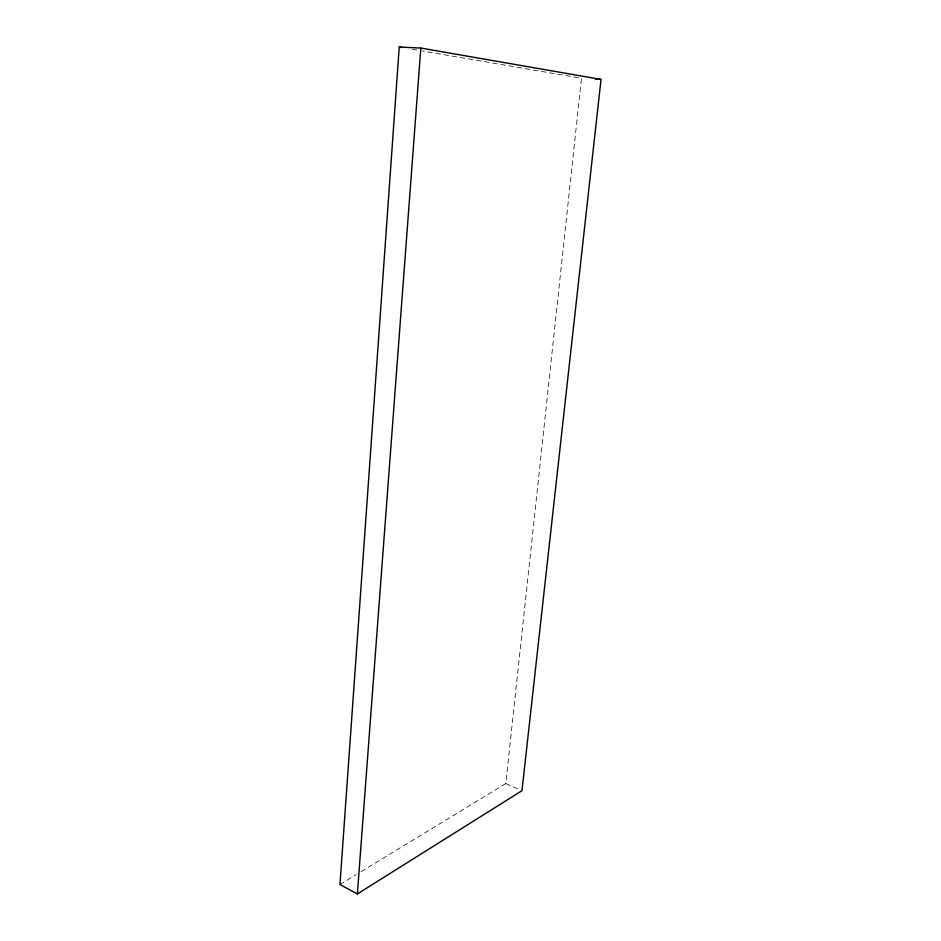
<?xml version="1.0" encoding="UTF-8"?>
<svg xmlns="http://www.w3.org/2000/svg" width="941" height="941" viewBox="0 0 941 941"><rect width="100%" height="100%" fill="white"/><g stroke="black" fill="none" stroke-linecap="round" stroke-linejoin="round"><path stroke-width="0.71" stroke-dasharray="4.71 3.53" d="M361.156 871.613L505.811 783.582L581.467 78.279L422.38 51.014M339.96 884.516L356.168 874.648M412.252 49.285L420.933 50.767M505.811 783.582L519.491 789.605"/><path stroke-width="1.41" d="M399.231 47.05L339.96 884.516L357.357 893.95L521.973 790.699L601.04 79.432L420.827 48.062L399.231 47.05L402.125 47.544M357.357 893.95L420.827 48.062M595.441 79.103L601.04 79.432"/></g></svg>
